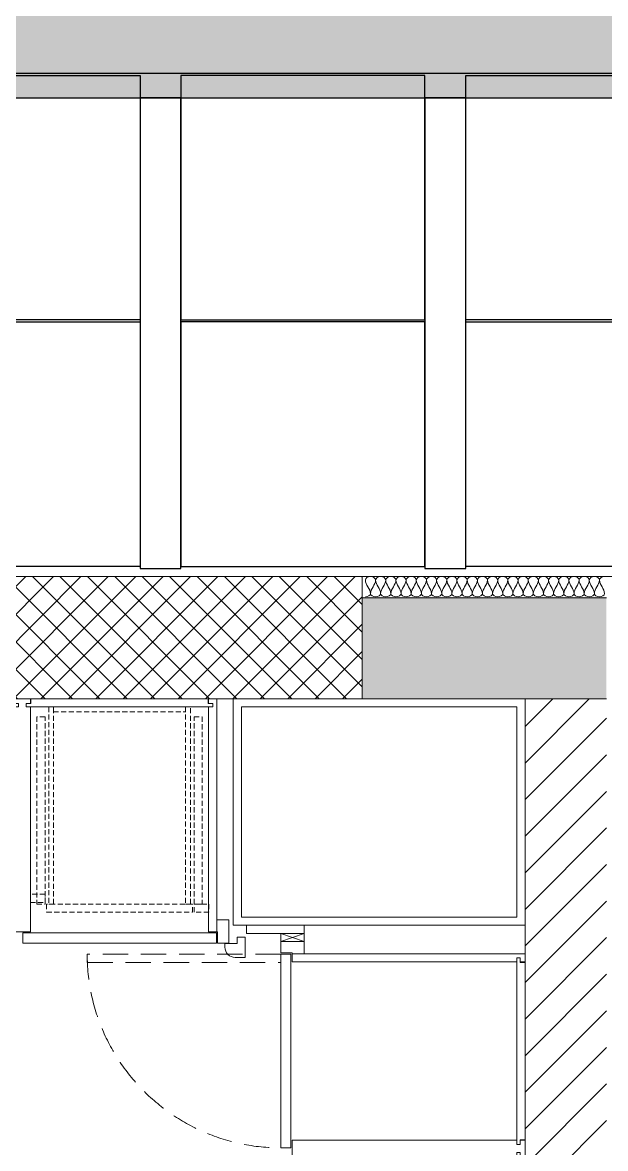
# Model space of a CAD drawing. Header units: millimetres. Extents: x -18512 to 101824, y -95768 to 52898.
# Drawn here: x 14554 to 15986, y -51746 to -48982 of the extents above; entities that cross this region are included whole.
import ezdxf

# ---------------------------------------------------------------- set-up
doc = ezdxf.new("R2010")
doc.units = ezdxf.units.MM
doc.header["$LTSCALE"] = 25
doc.linetypes.add('( Dashed )', pattern=[0.75, 0.5, -0.25])
doc.linetypes.add('DASHED', pattern=[0.75, 0.5, -0.25])
for name, color, linetype, lineweight in [('_FW_FUR_FIXED', 62, 'Continuous', 0), ('A-DETL-INSL', 8, 'Continuous', 9), ('A-TILES', 43, 'Continuous', 30), ('I-WALL', 2, 'Continuous', 9), ('S-COLS', 6, 'Continuous', 9), ('X2$0$I-WALL', 2, 'Continuous', 18)]:
    doc.layers.add(name, color=color, linetype=linetype, lineweight=lineweight)
doc.layers.add('AR WALL HATCH', color=8, linetype='Continuous')

msp = doc.modelspace()

# ---------------------------------------------------------------- hatches: boundary and pattern name
at = {"layer": 'A-TILES', "ltscale": 25}
h = msp.add_hatch(dxfattribs=at)
h.set_pattern_fill('HTREECRS', color=9, scale=1500, style=0, pattern_type=2)
h.set_pattern_definition([(113.19859, (-190814, 56110.64), (-1500.00002, 2999.99999), [114.237, -11309.423]), (156.80141, (-190709, 56065.64), (-7499.99998, 3000.00007), [114.237, -11309.423]), (68.19859, (-190739, 55990.64), (1499.99996, 4500), [80.7775, -7996.97]), (128.65981, (-190679, 55915.64), (-1500, 1500.00001), [96.047, -9508.6395]), (30.96376, (-190754, 55870.64), (4499.99997, 3000.00004), [87.464, -8658.964]), (90, (-190754, 55765.6), (-1500, -6e-13), [105, -1395]), (351.8699, (-190859, 55780.64), (1500, 2e-05), [106.066, -10500.536]), (50.19443, (-190934, 55690.64), (5999.99999, 7500.00001), [117.154, -11598.221]), (308.65981, (-190994, 55765.64), (1500, -1500.00001), [96.047, -9508.6395]), (30.96376, (-191069, 55720.64), (4499.99997, 3000.00004), [87.464, -8658.964]), (279.46232, (-191084, 55810.64), (1499.99998, -7500), [91.2414, -9032.902]), (1e-14, (-191174, 55810.6), (-7e-13, 1500), [90, -1410]), (243.43495, (-191129, 55900.64), (1e-05, -1500), [100.623, -3253.479]), (341.56505, (-191219, 55930.64), (1500, 1e-07), [94.868, -4648.548]), (218.65981, (-191144, 55990.64), (-1500.00001, -1500), [96.047, -9508.6395]), (315, (-191204, 56050.6), (1500, 2e-13), [84.853, -2036.4675]), (198.43495, (-191114, 56080.64), (-3000, -1500), [94.868, -4648.548]), (260.53768, (-191099, 56170.64), (1e-05, -1500), [91.2414, -9032.902]), (167.47119, (-190964, 56140.64), (-7499.99999, 1500.00004), [138.293, -13691.0235]), (215.53768, (-190859, 56215.64), (-5999.99999, -4500.00003), [129.035, -12774.453]), (113.19859, (-190154, 56845.64), (-1500.00002, 2999.99999), [114.237, -11309.423]), (156.80141, (-190049, 56800.64), (-7499.99998, 3000.00007), [114.237, -11309.423]), (68.19859, (-190079, 56725.64), (1499.99996, 4500), [80.7775, -7996.97]), (128.65981, (-190019, 56650.64), (-1500, 1500.00001), [96.047, -9508.6395]), (30.96376, (-190094, 56605.64), (4499.99997, 3000.00004), [87.464, -8658.964]), (90, (-190094, 56500.6), (-1500, -6e-13), [105, -1395]), (351.8699, (-190199, 56515.64), (1500, 2e-05), [106.066, -10500.536]), (50.19443, (-190274, 56425.64), (5999.99999, 7500.00001), [117.154, -11598.221]), (308.65981, (-190334, 56500.64), (1500, -1500.00001), [96.047, -9508.6395]), (30.96376, (-190409, 56455.64), (4499.99997, 3000.00004), [87.464, -8658.964]), (279.46232, (-190424, 56545.64), (1499.99998, -7500), [91.2414, -9032.902]), (1e-14, (-190514, 56545.6), (-7e-13, 1500), [90, -1410]), (243.43495, (-190469, 56635.64), (1e-05, -1500), [100.623, -3253.479]), (341.56505, (-190559, 56665.64), (1500, 1e-07), [94.868, -4648.548]), (218.65981, (-190484, 56725.64), (-1500.00001, -1500), [96.047, -9508.6395]), (315, (-190544, 56785.6), (1500, 2e-13), [84.853, -2036.4675]), (198.43495, (-190454, 56815.64), (-3000, -1500), [94.868, -4648.548]), (260.53768, (-190439, 56905.64), (1e-05, -1500), [91.2414, -9032.902]), (167.47119, (-190304, 56875.64), (-7499.99999, 1500.00004), [138.293, -13691.0235]), (215.53768, (-190199, 56950.64), (-5999.99999, -4500.00003), [129.035, -12774.453]), (113.19859, (-190941.5, 56740.64), (-1500.00002, 2999.99999), [57.118, -11366.541]), (156.80141, (-190889, 56718.14), (-7499.99998, 3000.00007), [57.118, -11366.541]), (68.19859, (-190904, 56680.64), (1499.99996, 4500), [40.389, -8037.3585]), (128.65981, (-190874, 56643.14), (-1500, 1500.00001), [48.023, -9556.663]), (30.96376, (-190911.5, 56620.64), (4499.99997, 3000.00004), [43.732, -8702.696]), (90, (-190911.5, 56568.1), (-1500, -6e-13), [52.5, -1447.5]), (351.8699, (-190964, 56575.64), (1500, 2e-05), [53.033, -10553.569]), (50.19443, (-191001.5, 56530.64), (5999.99999, 7500.00001), [58.577, -11656.798]), (308.65981, (-191031.5, 56568.14), (1500, -1500.00001), [48.023, -9556.663]), (30.96376, (-191069, 56545.64), (4499.99997, 3000.00004), [43.732, -8702.696]), (279.46232, (-191076.5, 56590.64), (1499.99998, -7500), [45.621, -9078.523]), (1e-14, (-191121.5, 56590.6), (-7e-13, 1500), [45, -1455]), (243.43495, (-191099, 56635.64), (1e-05, -1500), [50.3115, -3303.79]), (341.56505, (-191144, 56650.64), (1500, 1e-07), [47.434, -4695.982]), (218.65981, (-191106.5, 56680.64), (-1500.00001, -1500), [48.023, -9556.663]), (315, (-191136.5, 56710.6), (1500, 2e-13), [42.426, -2078.894]), (198.43495, (-191091.5, 56725.64), (-3000, -1500), [47.434, -4695.982]), (260.53768, (-191084, 56770.64), (1e-05, -1500), [45.621, -9078.523]), (167.47119, (-191016.5, 56755.64), (-7499.99999, 1500.00004), [69.147, -13760.17]), (215.53768, (-190964, 56793.14), (-5999.99999, -4500.00003), [64.5174, -12838.9705]), (113.19859, (-190221.5, 56350.64), (-1500.00002, 2999.99999), [57.118, -11366.541]), (156.80141, (-190169, 56328.14), (-7499.99998, 3000.00007), [57.118, -11366.541]), (68.19859, (-190184, 56290.64), (1499.99996, 4500), [40.389, -8037.3585]), (128.65981, (-190154, 56253.14), (-1500, 1500.00001), [48.023, -9556.663]), (30.96376, (-190191.5, 56230.64), (4499.99997, 3000.00004), [43.732, -8702.696]), (90, (-190191.5, 56178.1), (-1500, -6e-13), [52.5, -1447.5]), (351.8699, (-190244, 56185.64), (1500, 2e-05), [53.033, -10553.569]), (50.19443, (-190281.5, 56140.64), (5999.99999, 7500.00001), [58.577, -11656.798]), (308.65981, (-190311.5, 56178.14), (1500, -1500.00001), [48.023, -9556.663]), (30.96376, (-190349, 56155.64), (4499.99997, 3000.00004), [43.732, -8702.696]), (279.46232, (-190356.5, 56200.64), (1499.99998, -7500), [45.621, -9078.523]), (1e-14, (-190401.5, 56200.6), (-7e-13, 1500), [45, -1455]), (243.43495, (-190379, 56245.64), (1e-05, -1500), [50.3115, -3303.79]), (341.56505, (-190424, 56260.64), (1500, 1e-07), [47.434, -4695.982]), (218.65981, (-190386.5, 56290.64), (-1500.00001, -1500), [48.023, -9556.663]), (315, (-190416.5, 56320.6), (1500, 2e-13), [42.426, -2078.894]), (198.43495, (-190371.5, 56335.64), (-3000, -1500), [47.434, -4695.982]), (260.53768, (-190364, 56380.64), (1e-05, -1500), [45.621, -9078.523]), (167.47119, (-190296.5, 56365.64), (-7499.99999, 1500.00004), [69.147, -13760.17]), (215.53768, (-190244, 56403.14), (-5999.99999, -4500.00003), [64.5174, -12838.9705]), (1e-14, (-190289, 56275.6), (-7e-13, 1500), [0, -1500]), (90, (-190281.5, 56268.1), (-1500, -6e-13), [15, -1485]), (1e-14, (-190296.5, 56268.1), (-7e-13, 1500), [15, -1485]), (270, (-190296.5, 56283.1), (1500, 4e-13), [15, -1485]), (180, (-190281.5, 56283.1), (5e-13, -1500), [15, -1485]), (9.46232, (-190371.5, 56268.14), (7500, 1499.99998), [45.621, -9078.523]), (303.69007, (-190326.5, 56343.14), (1500, -1500), [54.083, -5354.244]), (344.0546, (-190379, 56305.64), (6000, -1500.00002), [54.601, -10865.564]), (33.69007, (-190364, 56223.14), (1500, 1500), [54.083, -5354.244]), (59.03624, (-190326.5, 56193.14), (1500.00002, 3000), [43.732, -8702.696]), (90, (-190281.5, 56178.1), (-1500, -6e-13), [52.5, -1447.5]), (139.398705, (-190221.5, 56208.14), (-8999.99995, 7500.00005), [69.147, -13760.17]), (171.8699, (-190206.5, 56268.14), (-1500, -2e-05), [53.033, -10553.569]), (30.96376, (-190259, 56290.64), (4499.99997, 3000.00004), [43.732, -8702.696]), (71.56505, (-190281.5, 56298.14), (-1e-07, 1500), [71.151, -4672.265]), (71.56505, (-191001.5, 56688.14), (-1e-07, 1500), [71.151, -4672.265]), (30.96376, (-190979, 56680.64), (4499.99997, 3000.00004), [43.732, -8702.696]), (171.8699, (-190926.5, 56658.14), (-1500, -2e-05), [53.033, -10553.569]), (139.398705, (-190941.5, 56598.14), (-8999.99995, 7500.00005), [69.147, -13760.17]), (90, (-191001.5, 56568.1), (-1500, -6e-13), [52.5, -1447.5]), (59.03624, (-191046.5, 56583.14), (1500.00002, 3000), [43.732, -8702.696]), (33.69007, (-191084, 56613.14), (1500, 1500), [54.083, -5354.244]), (344.0546, (-191099, 56695.64), (6000, -1500.00002), [54.601, -10865.564]), (303.69007, (-191046.5, 56733.14), (1500, -1500), [54.083, -5354.244]), (9.46232, (-191091.5, 56658.14), (7500, 1499.99998), [45.621, -9078.523]), (180, (-191001.5, 56673.1), (5e-13, -1500), [15, -1485]), (270, (-191016.5, 56673.1), (1500, 4e-13), [15, -1485]), (1e-14, (-191016.5, 56658.1), (-7e-13, 1500), [15, -1485]), (90, (-191001.5, 56658.1), (-1500, -6e-13), [15, -1485]), (1e-14, (-191009, 56665.6), (-7e-13, 1500), [0, -1500]), (71.56505, (-190274, 56740.64), (-1e-07, 1500), [142.3025, -4601.114]), (30.96376, (-190229, 56725.64), (4499.99997, 3000.00004), [87.464, -8658.964]), (171.8699, (-190124, 56680.64), (-1500, -2e-05), [106.066, -10500.536]), (139.398705, (-190154, 56560.64), (-8999.99995, 7500.00005), [138.293, -13691.0235]), (90, (-190274, 56500.6), (-1500, -6e-13), [105, -1395]), (59.03624, (-190364, 56530.64), (1500.00002, 3000), [87.464, -8658.964]), (33.69007, (-190439, 56590.64), (1500, 1500), [108.1665, -5300.16]), (344.0546, (-190469, 56755.64), (6000, -1500.00002), [109.202, -10810.963]), (303.69007, (-190364, 56830.64), (1500, -1500), [108.1665, -5300.16]), (9.46232, (-190454, 56680.64), (7500, 1499.99998), [91.2414, -9032.902]), (180, (-190274, 56710.6), (5e-13, -1500), [30, -1470]), (270, (-190304, 56710.6), (1500, 4e-13), [30, -1470]), (1e-14, (-190304, 56680.6), (-7e-13, 1500), [30, -1470]), (90, (-190274, 56680.6), (-1500, -6e-13), [30, -1470]), (1e-14, (-190289, 56695.6), (-7e-13, 1500), [0, -1500]), (1e-14, (-190949, 55960.6), (-7e-13, 1500), [0, -1500]), (90, (-190934, 55945.6), (-1500, -6e-13), [30, -1470]), (1e-14, (-190964, 55945.6), (-7e-13, 1500), [30, -1470]), (270, (-190964, 55975.6), (1500, 4e-13), [30, -1470]), (180, (-190934, 55975.6), (5e-13, -1500), [30, -1470]), (9.46232, (-191114, 55945.64), (7500, 1499.99998), [91.2414, -9032.902]), (303.69007, (-191024, 56095.64), (1500, -1500), [108.1665, -5300.16]), (344.0546, (-191129, 56020.64), (6000, -1500.00002), [109.202, -10810.963]), (33.69007, (-191099, 55855.64), (1500, 1500), [108.1665, -5300.16]), (59.03624, (-191024, 55795.64), (1500.00002, 3000), [87.464, -8658.964]), (90, (-190934, 55765.6), (-1500, -6e-13), [105, -1395]), (139.398705, (-190814, 55825.64), (-8999.99995, 7500.00005), [138.293, -13691.0235]), (171.8699, (-190784, 55945.64), (-1500, -2e-05), [106.066, -10500.536]), (30.96376, (-190889, 55990.64), (4499.99997, 3000.00004), [87.464, -8658.964]), (71.56505, (-190934, 56005.64), (-1e-07, 1500), [142.3025, -4601.114])])
h.paths.add_polyline_path([(33132.9, -49650.4), (33127.9, -49650.4), (33132.9, -49650.4)])
edge = h.paths.add_edge_path()
edge.add_line((33127.9, -49650.4), (33127.9, -49649.9))
edge.add_arc((33129.2, -49650.1), 1.34, 169.2713, 190.7287)
h.paths.add_polyline_path([(9942.3, -49007.4), (9942.3, -49107.4), (16778.1, -49107.4), (16778.1, -48207.4), (17778.1, -48207.4), (17778.1, -49107.4), (28557.3, -49107.4), (28557.3, -47996.3), (5573.6, -46618), (5561.7, -48723.4), (6141.2, -48723.4), (6141.2, -48395.2), (7141.2, -48395.2), (7141.2, -49007.4)])
h = msp.add_hatch(color=9, dxfattribs=at)
h.paths.add_polyline_path([(28657.3, -49167.4), (28657.3, -49107.4), (33808.1, -49107.4), (33808.1, -53381.9), (36462.9, -53381.9), (36462.9, -53441.9), (33764.1, -53441.9), (33764.1, -49167.4)])
h.paths.add_polyline_path([(28657.3, -50372.4), (28597.3, -50372.4), (28597.3, -49167.4), (9942.3, -49167.4), (9942.3, -49107.4), (28657.3, -49107.4)])
at = {"layer": 'AR WALL HATCH', "lineweight": 5, "ltscale": 25}
h = msp.add_hatch(dxfattribs=at)
h.set_pattern_fill('ANSI37', color=256, scale=15, style=0)
h.set_pattern_definition([(45, (15109.02, 35539.32), (-33.67596, 33.67596), []), (135, (15109.02, 35539.32), (-33.67596, -33.67596), [])])
h.paths.add_polyline_path([(11548.1, -50642.4), (9868.4, -50642.4), (9868.4, -50342.4), (11548.1, -50342.4)])
h.paths.add_polyline_path([(12148.1, -50642.4), (15388.1, -50642.4), (15388.1, -50342.4), (12148.1, -50342.4)])
h = msp.add_hatch(dxfattribs=at)
h.set_pattern_fill('ANSI31', color=256, scale=20, style=0)
h.set_pattern_definition([(45, (15109.02, 35539.32), (-44.90128, 44.90128), [])])
h.paths.add_polyline_path([(15788.1, -52432.4), (15988.1, -52432.4), (15988.1, -50642.4), (15788.1, -50642.4)])
h.paths.add_polyline_path([(15988.1, -53392.4), (15788.1, -53392.4), (15788.1, -53674.4), (15988.1, -53674.4)])
at = {"layer": 'S-COLS'}
msp.add_hatch(color=252, dxfattribs=at).paths.add_polyline_path([(15388.1, -50392.4), (15988.1, -50392.4), (15988.1, -50642.4), (15388.1, -50642.4), (15388.1, -50435.2)], flags=0)

# ---------------------------------------------------------------- linework, layer by layer
at = {"layer": '_FW_FUR_FIXED'}
for p, q in [((15245.1, -51218.5), (15188.1, -51238.5)), ((15188.1, -51218.5), (15245.1, -51238.5))]:
    msp.add_line(p, q, dxfattribs=at)
at = {"layer": '_FW_FUR_FIXED', "elevation": 0}
for points in [[(14572.9, -50642.4), (14532.9, -50642.4), (14532.9, -50654.1), (14543.4, -50654.1), (14543.4, -50662.6), (14532.9, -50662.6), (14532.9, -51214.4), (14572.9, -51214.4), (14572.9, -50662.6), (14562.4, -50662.6), (14562.4, -50654.1), (14572.9, -50654.1)], [(15020.8, -50662.4), (14562.9, -50662.4), (14562.9, -50654.4), (14573.9, -50654.4), (14573.9, -50642.4), (15009.8, -50642.4), (15009.8, -50654.4), (15020.8, -50654.4)], [(15030.8, -50642.4), (15010.8, -50642.4), (15010.8, -50654.1), (15021.3, -50654.1), (15021.3, -50662.6), (15010.8, -50662.6), (15010.8, -51214.4), (15030.8, -51214.4)], [(15032.8, -51214.4), (15032.8, -51242.4), (15060.8, -51242.4), (15060.8, -51185.4), (15032.8, -51185.4), (15030.8, -51185.4), (15030.8, -51214.4)], [(15029.8, -51242.4), (14554.4, -51242.4), (14554.4, -51217.4), (15029.8, -51217.4)], [(15029.8, -51242.4), (14554.4, -51242.4), (14554.4, -51217.4), (15029.8, -51217.4)]]:
    msp.add_lwpolyline(points, close=True, dxfattribs=at)
at = {"layer": '_FW_FUR_FIXED', "color": 8, "linetype": '( Dashed )', "elevation": 0}
for points in [[(14617.9, -51146.4), (14629.9, -51146.4), (14629.9, -50662.4), (14617.9, -50662.4)], [(14954.3, -50674.4), (14954.3, -50662.4), (14629.9, -50662.4), (14629.9, -50674.4)], [(14954.3, -51146.4), (14966.3, -51146.4), (14966.3, -50662.4), (14954.3, -50662.4)], [(14608.9, -51146.4), (14608.9, -50686.4), (14588.9, -50686.4), (14588.9, -51146.4)], [(14975.3, -51146.4), (14975.3, -50686.4), (14995.3, -50686.4), (14995.3, -51146.4)], [(14572.9, -51142.4), (14608.9, -51142.4), (14608.9, -51122.4), (14572.9, -51122.4)], [(14612.9, -51166.4), (14971.3, -51166.4), (14971.3, -51146.4), (14612.9, -51146.4)], [(15011.3, -51166.4), (14975.3, -51166.4), (14975.3, -51146.4), (15011.3, -51146.4)]]:
    msp.add_lwpolyline(points, close=True, dxfattribs=at)
at = {"layer": '_FW_FUR_FIXED'}
for points in [[(15071.3, -51198.5), (15788.1, -51198.5), (15788.1, -50642.4), (15071.3, -50642.4)], [(15091.3, -51178.5), (15768.1, -51178.5), (15768.1, -50662.4), (15091.3, -50662.4)], [(15103.8, -51198.5), (15245.1, -51198.5), (15245.1, -51218.5), (15103.8, -51218.5), (15103.8, -51198.5)], [(15188.1, -51218.5), (15188.1, -51238.5), (15245.1, -51238.5), (15245.1, -51218.5)], [(15216.1, -51266.5), (15188.1, -51266.5), (15188.1, -51238.5), (15245.1, -51238.5), (15245.1, -51266.5), (15245.1, -51268.5), (15216.1, -51268.5)], [(15188.1, -51269.5), (15188.1, -51744.9), (15213.1, -51744.9), (15213.1, -51269.5)], [(15188.1, -51269.5), (15188.1, -51744.9), (15213.1, -51744.9), (15213.1, -51269.5)], [(15788.1, -51268.5), (15788.1, -51288.5), (15776.3, -51288.5), (15776.3, -51278), (15767.8, -51278), (15767.8, -51288.5), (15216.1, -51288.5), (15216.1, -51268.5)], [(15768.1, -51278.5), (15768.1, -51736.4), (15776.1, -51736.4), (15776.1, -51725.4), (15788.1, -51725.4), (15788.1, -51289.5), (15776.1, -51289.5), (15776.1, -51278.5)], [(15788.1, -51726.4), (15788.1, -51766.4), (15776.3, -51766.4), (15776.3, -51755.9), (15767.8, -51755.9), (15767.8, -51766.4), (15216.1, -51766.4), (15216.1, -51726.4), (15767.8, -51726.4), (15767.8, -51736.9), (15776.3, -51736.9), (15776.3, -51726.4)]]:
    msp.add_lwpolyline(points, close=True, dxfattribs=at)
at = {"layer": '_FW_FUR_FIXED', "elevation": 0}
msp.add_lwpolyline([(15080.8, -51227.4), (15100.8, -51227.4), (15100.8, -51277.4), (15075.8, -51277.4, -0.414214), (15050.8, -51252.4), (15050.8, -51243.4), (15080.8, -51243.4)], format="xyb", close=True, dxfattribs=at)
at = {"layer": '_FW_FUR_FIXED', "color": 9, "linetype": 'DASHED', "ltscale": 5}
msp.add_lwpolyline([(14712.6, -51289.5), (15188.1, -51289.5), (15188.1, -51269.5), (14712.6, -51269.5)], close=True, dxfattribs=at)
msp.add_arc((15188.1, -51269.5), 475.5, 180, 270, dxfattribs=at)
at = {"layer": 'A-DETL-INSL', "color": 1}
msp.add_line((16088.1, -50342.4), (15388.1, -50342.4), dxfattribs=at)
at = {"layer": 'A-DETL-INSL'}
for points in [[(15395.9, -50350.7), (15395.9, -50346.8), (15408.4, -50337.9), (15420.9, -50346.8), (15420.9, -50350.7)], [(15408.4, -50384), (15408.4, -50372.6), (15395.9, -50362.1), (15395.9, -50350.7)], [(15420.9, -50350.7), (15420.9, -50362.1), (15408.4, -50372.6), (15408.4, -50384)], [(15420.9, -50350.7), (15420.9, -50346.8), (15433.4, -50337.9), (15445.9, -50346.8), (15445.9, -50350.7)], [(15433.4, -50384), (15433.4, -50372.6), (15420.9, -50362.1), (15420.9, -50350.7)], [(15445.9, -50350.7), (15445.9, -50362.1), (15433.4, -50372.6), (15433.4, -50384)], [(15445.9, -50350.7), (15445.9, -50346.8), (15458.4, -50337.9), (15470.9, -50346.8), (15470.9, -50350.7)], [(15458.4, -50384), (15458.4, -50372.6), (15445.9, -50362.1), (15445.9, -50350.7)], [(15470.9, -50350.7), (15470.9, -50362.1), (15458.4, -50372.6), (15458.4, -50384)], [(15470.9, -50350.7), (15470.9, -50346.8), (15483.4, -50337.9), (15495.9, -50346.8), (15495.9, -50350.7)], [(15483.4, -50384), (15483.4, -50372.6), (15470.9, -50362.1), (15470.9, -50350.7)], [(15495.9, -50350.7), (15495.9, -50362.1), (15483.4, -50372.6), (15483.4, -50384)], [(15495.9, -50350.7), (15495.9, -50346.8), (15508.4, -50337.9), (15520.9, -50346.8), (15520.9, -50350.7)], [(15508.4, -50384), (15508.4, -50372.6), (15495.9, -50362.1), (15495.9, -50350.7)], [(15520.9, -50350.7), (15520.9, -50362.1), (15508.4, -50372.6), (15508.4, -50384)], [(15520.9, -50350.7), (15520.9, -50346.8), (15533.4, -50337.9), (15545.9, -50346.8), (15545.9, -50350.7)], [(15533.4, -50384), (15533.4, -50372.6), (15520.9, -50362.1), (15520.9, -50350.7)], [(15545.9, -50350.7), (15545.9, -50362.1), (15533.4, -50372.6), (15533.4, -50384)], [(15545.9, -50350.7), (15545.9, -50346.8), (15558.4, -50337.9), (15570.9, -50346.8), (15570.9, -50350.7)], [(15558.4, -50384), (15558.4, -50372.6), (15545.9, -50362.1), (15545.9, -50350.7)], [(15570.9, -50350.7), (15570.9, -50362.1), (15558.4, -50372.6), (15558.4, -50384)], [(15570.9, -50350.7), (15570.9, -50346.8), (15583.4, -50337.9), (15595.9, -50346.8), (15595.9, -50350.7)], [(15583.4, -50384), (15583.4, -50372.6), (15570.9, -50362.1), (15570.9, -50350.7)], [(15595.9, -50350.7), (15595.9, -50362.1), (15583.4, -50372.6), (15583.4, -50384)], [(15595.9, -50350.7), (15595.9, -50346.8), (15608.4, -50337.9), (15620.9, -50346.8), (15620.9, -50350.7)], [(15608.4, -50384), (15608.4, -50372.6), (15595.9, -50362.1), (15595.9, -50350.7)], [(15620.9, -50350.7), (15620.9, -50362.1), (15608.4, -50372.6), (15608.4, -50384)], [(15620.9, -50350.7), (15620.9, -50346.8), (15633.4, -50337.9), (15645.9, -50346.8), (15645.9, -50350.7)], [(15633.4, -50384), (15633.4, -50372.6), (15620.9, -50362.1), (15620.9, -50350.7)], [(15645.9, -50350.7), (15645.9, -50362.1), (15633.4, -50372.6), (15633.4, -50384)], [(15645.9, -50350.7), (15645.9, -50346.8), (15658.4, -50337.9), (15670.9, -50346.8), (15670.9, -50350.7)], [(15658.4, -50384), (15658.4, -50372.6), (15645.9, -50362.1), (15645.9, -50350.7)], [(15670.9, -50350.7), (15670.9, -50362.1), (15658.4, -50372.6), (15658.4, -50384)], [(15670.9, -50350.7), (15670.9, -50346.8), (15683.4, -50337.9), (15695.9, -50346.8), (15695.9, -50350.7)], [(15683.4, -50384), (15683.4, -50372.6), (15670.9, -50362.1), (15670.9, -50350.7)], [(15695.9, -50350.7), (15695.9, -50362.1), (15683.4, -50372.6), (15683.4, -50384)], [(15695.9, -50350.7), (15695.9, -50346.8), (15708.4, -50337.9), (15720.9, -50346.8), (15720.9, -50350.7)], [(15708.4, -50384), (15708.4, -50372.6), (15695.9, -50362.1), (15695.9, -50350.7)], [(15720.9, -50350.7), (15720.9, -50362.1), (15708.4, -50372.6), (15708.4, -50384)], [(15720.9, -50350.7), (15720.9, -50346.8), (15733.4, -50337.9), (15745.9, -50346.8), (15745.9, -50350.7)], [(15733.4, -50384), (15733.4, -50372.6), (15720.9, -50362.1), (15720.9, -50350.7)], [(15745.9, -50350.7), (15745.9, -50362.1), (15733.4, -50372.6), (15733.4, -50384)], [(15745.9, -50350.7), (15745.9, -50346.8), (15758.4, -50337.9), (15770.9, -50346.8), (15770.9, -50350.7)], [(15758.4, -50384), (15758.4, -50372.6), (15745.9, -50362.1), (15745.9, -50350.7)], [(15770.9, -50350.7), (15770.9, -50362.1), (15758.4, -50372.6), (15758.4, -50384)], [(15770.9, -50350.7), (15770.9, -50346.8), (15783.4, -50337.9), (15795.9, -50346.8), (15795.9, -50350.7)], [(15783.4, -50384), (15783.4, -50372.6), (15770.9, -50362.1), (15770.9, -50350.7)], [(15795.9, -50350.7), (15795.9, -50362.1), (15783.4, -50372.6), (15783.4, -50384)], [(15795.9, -50350.7), (15795.9, -50346.8), (15808.4, -50337.9), (15820.9, -50346.8), (15820.9, -50350.7)], [(15808.4, -50384), (15808.4, -50372.6), (15795.9, -50362.1), (15795.9, -50350.7)], [(15820.9, -50350.7), (15820.9, -50362.1), (15808.4, -50372.6), (15808.4, -50384)], [(15820.9, -50350.7), (15820.9, -50346.8), (15833.4, -50337.9), (15845.9, -50346.8), (15845.9, -50350.7)], [(15833.4, -50384), (15833.4, -50372.6), (15820.9, -50362.1), (15820.9, -50350.7)], [(15845.9, -50350.7), (15845.9, -50362.1), (15833.4, -50372.6), (15833.4, -50384)], [(15845.9, -50350.7), (15845.9, -50346.8), (15858.4, -50337.9), (15870.9, -50346.8), (15870.9, -50350.7)], [(15858.4, -50384), (15858.4, -50372.6), (15845.9, -50362.1), (15845.9, -50350.7)], [(15870.9, -50350.7), (15870.9, -50362.1), (15858.4, -50372.6), (15858.4, -50384)], [(15870.9, -50350.7), (15870.9, -50346.8), (15883.4, -50337.9), (15895.9, -50346.8), (15895.9, -50350.7)], [(15883.4, -50384), (15883.4, -50372.6), (15870.9, -50362.1), (15870.9, -50350.7)], [(15895.9, -50350.7), (15895.9, -50362.1), (15883.4, -50372.6), (15883.4, -50384)], [(15895.9, -50350.7), (15895.9, -50346.8), (15908.4, -50337.9), (15920.9, -50346.8), (15920.9, -50350.7)], [(15908.4, -50384), (15908.4, -50372.6), (15895.9, -50362.1), (15895.9, -50350.7)], [(15920.9, -50350.7), (15920.9, -50362.1), (15908.4, -50372.6), (15908.4, -50384)], [(15920.9, -50350.7), (15920.9, -50346.8), (15933.4, -50337.9), (15945.9, -50346.8), (15945.9, -50350.7)], [(15933.4, -50384), (15933.4, -50372.6), (15920.9, -50362.1), (15920.9, -50350.7)], [(15945.9, -50350.7), (15945.9, -50362.1), (15933.4, -50372.6), (15933.4, -50384)], [(15945.9, -50350.7), (15945.9, -50346.8), (15958.4, -50337.9), (15970.9, -50346.8), (15970.9, -50350.7)], [(15958.4, -50384), (15958.4, -50372.6), (15945.9, -50362.1), (15945.9, -50350.7)], [(15970.9, -50350.7), (15970.9, -50362.1), (15958.4, -50372.6), (15958.4, -50384)], [(15970.9, -50350.7), (15970.9, -50346.8), (15977.5, -50342.4), (15983.4, -50342.4)], [(15983.4, -50384), (15983.4, -50372.6), (15970.9, -50362.1), (15970.9, -50350.7)], [(15395.9, -50392.4), (15401.8, -50392.4), (15408.4, -50387.9), (15408.4, -50384)], [(15408.4, -50384), (15408.4, -50387.9), (15420.9, -50396.8), (15433.4, -50387.9), (15433.4, -50384)], [(15433.4, -50384), (15433.4, -50387.9), (15445.9, -50396.8), (15458.4, -50387.9), (15458.4, -50384)], [(15458.4, -50384), (15458.4, -50387.9), (15470.9, -50396.8), (15483.4, -50387.9), (15483.4, -50384)], [(15483.4, -50384), (15483.4, -50387.9), (15495.9, -50396.8), (15508.4, -50387.9), (15508.4, -50384)], [(15508.4, -50384), (15508.4, -50387.9), (15520.9, -50396.8), (15533.4, -50387.9), (15533.4, -50384)], [(15533.4, -50384), (15533.4, -50387.9), (15545.9, -50396.8), (15558.4, -50387.9), (15558.4, -50384)], [(15558.4, -50384), (15558.4, -50387.9), (15570.9, -50396.8), (15583.4, -50387.9), (15583.4, -50384)], [(15583.4, -50384), (15583.4, -50387.9), (15595.9, -50396.8), (15608.4, -50387.9), (15608.4, -50384)], [(15608.4, -50384), (15608.4, -50387.9), (15620.9, -50396.8), (15633.4, -50387.9), (15633.4, -50384)], [(15633.4, -50384), (15633.4, -50387.9), (15645.9, -50396.8), (15658.4, -50387.9), (15658.4, -50384)], [(15658.4, -50384), (15658.4, -50387.9), (15670.9, -50396.8), (15683.4, -50387.9), (15683.4, -50384)], [(15683.4, -50384), (15683.4, -50387.9), (15695.9, -50396.8), (15708.4, -50387.9), (15708.4, -50384)], [(15708.4, -50384), (15708.4, -50387.9), (15720.9, -50396.8), (15733.4, -50387.9), (15733.4, -50384)], [(15733.4, -50384), (15733.4, -50387.9), (15745.9, -50396.8), (15758.4, -50387.9), (15758.4, -50384)], [(15758.4, -50384), (15758.4, -50387.9), (15770.9, -50396.8), (15783.4, -50387.9), (15783.4, -50384)], [(15783.4, -50384), (15783.4, -50387.9), (15795.9, -50396.8), (15808.4, -50387.9), (15808.4, -50384)], [(15808.4, -50384), (15808.4, -50387.9), (15820.9, -50396.8), (15833.4, -50387.9), (15833.4, -50384)], [(15833.4, -50384), (15833.4, -50387.9), (15845.9, -50396.8), (15858.4, -50387.9), (15858.4, -50384)], [(15858.4, -50384), (15858.4, -50387.9), (15870.9, -50396.8), (15883.4, -50387.9), (15883.4, -50384)], [(15883.4, -50384), (15883.4, -50387.9), (15895.9, -50396.8), (15908.4, -50387.9), (15908.4, -50384)], [(15908.4, -50384), (15908.4, -50387.9), (15920.9, -50396.8), (15933.4, -50387.9), (15933.4, -50384)], [(15933.4, -50384), (15933.4, -50387.9), (15945.9, -50396.8), (15958.4, -50387.9), (15958.4, -50384)], [(15958.4, -50384), (15958.4, -50387.9), (15970.9, -50396.8), (15983.4, -50387.9), (15983.4, -50384)]]:
    msp.add_open_spline(points, degree=3, dxfattribs=at)
at = {"layer": 'A-TILES', "color": 9, "ltscale": 25}
for points in [[(28657.3, -50372.4), (28657.3, -49107.4), (9942.3, -49107.4), (9942.3, -49167.4)], [(9942.3, -49167.4), (28597.3, -49167.4), (28597.3, -50372.4)]]:
    msp.add_lwpolyline(points, dxfattribs=at)
for points in [[(14242.3, -49112.4), (14842.3, -49112.4), (14842.3, -49712.4), (14242.3, -49712.4)], [(15542.3, -49112.4), (14942.3, -49112.4), (14942.3, -49712.4), (15542.3, -49712.4)], [(15642.3, -49112.4), (16242.3, -49112.4), (16242.3, -49712.4), (15642.3, -49712.4)], [(14842.3, -49167.4), (14842.3, -50322.4), (14942.3, -50322.4), (14942.3, -49167.4)], [(15542.3, -49167.4), (15542.3, -50322.4), (15642.3, -50322.4), (15642.3, -49167.4)], [(14242.3, -49717.4), (14842.3, -49717.4), (14842.3, -50317.4), (14242.3, -50317.4)], [(15542.3, -49717.4), (14942.3, -49717.4), (14942.3, -50317.4), (15542.3, -50317.4)], [(15642.3, -49717.4), (16242.3, -49717.4), (16242.3, -50317.4), (15642.3, -50317.4)]]:
    msp.add_lwpolyline(points, close=True, dxfattribs=at)
at = {"layer": 'I-WALL'}
for p, q in [((12148.1, -50342.4), (15388.1, -50342.4)), ((15388.1, -50342.4), (15388.1, -50642.4)), ((15788.1, -50642.4), (15788.1, -52432.4)), ((15788.1, -50642.4, 0), (15788.1, -52224.4, 0))]:
    msp.add_line(p, q, dxfattribs=at)
msp.add_lwpolyline([(9168.1, -50642.4), (15788.1, -50642.4)], dxfattribs=at)
at = {"layer": 'S-COLS', "color": 8}
for p, q in [((15388.1, -50642.4), (15388.1, -50392.4)), ((15388.1, -50394.3), (15988.1, -50394.3)), ((15988.1, -50642.4), (15388.1, -50642.4))]:
    msp.add_line(p, q, dxfattribs=at)
at = {"layer": 'X2$0$I-WALL'}
msp.add_line((15788.1, -50642.4, 0), (13317.6, -50642.4, 0), dxfattribs=at)

doc.saveas('drawing.dxf')
